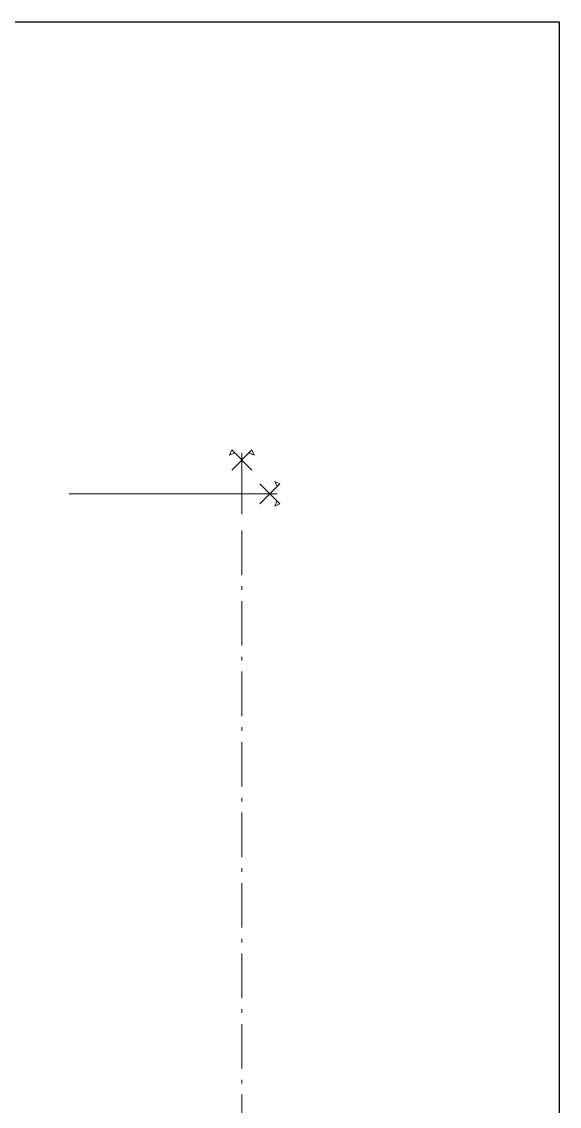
# Model space of a CAD drawing. Header units: millimetres. Extents: x 265 to 899, y -203 to 32.
# Drawn here: x 691.59 to 706.06, y 2.51 to 31.74 of the extents above; entities that cross this region are included whole.
import ezdxf

# ---------------------------------------------------------------- set-up
doc = ezdxf.new("R2010")
doc.units = ezdxf.units.MM
doc.header["$LTSCALE"] = 0.1
doc.header["$MEASUREMENT"] = 0
doc.linetypes.add('ACAD_ISO10W100', pattern=[18, 12, -3, 0, -3])
doc.layers.add('00_EST_Ejes', color=1, linetype='ACAD_ISO10W100', lineweight=9)
doc.layers.add('00_EST_NoImprimir', color=1, linetype='Continuous', plot=False)

msp = doc.modelspace()

# ---------------------------------------------------------------- linework, layer by layer
at = {"layer": '00_EST_Ejes'}
for p, q in [((697.241, 20.2), (697.179, 20.06)), ((697.785, 19.656), (697.241, 20.2)), ((697.241, 19.656), (697.785, 20.2)), ((697.785, 20.2), (697.847, 20.06)), ((697.32, 20.122), (697.179, 20.06)), ((697.513, 19.019), (697.513, 20.125)), ((697.707, 20.122), (697.847, 20.06)), ((698.54, 19.291), (698.4, 19.353)), ((698.462, 19.212), (698.4, 19.353)), ((697.513, 18.466), (697.513, 19.019)), ((697.996, 18.747), (698.54, 19.291)), ((697.996, 19.291), (698.54, 18.747)), ((698.462, 18.825), (698.4, 18.685)), ((698.54, 18.747), (698.4, 18.685)), ((697.513, -15.472), (697.513, 18.228))]:
    msp.add_line(p, q, dxfattribs=at)
at = {"layer": '00_EST_Ejes', "ltscale": 8}
msp.add_line((663.863, 19.019), (698.462, 19.019), dxfattribs=at)
at = {"layer": '00_EST_NoImprimir'}
msp.add_lwpolyline([(637.146, 31.741), (706.06, 31.741), (706.06, -23.823), (637.146, -23.823)], close=True, dxfattribs=at)

doc.saveas('drawing.dxf')
